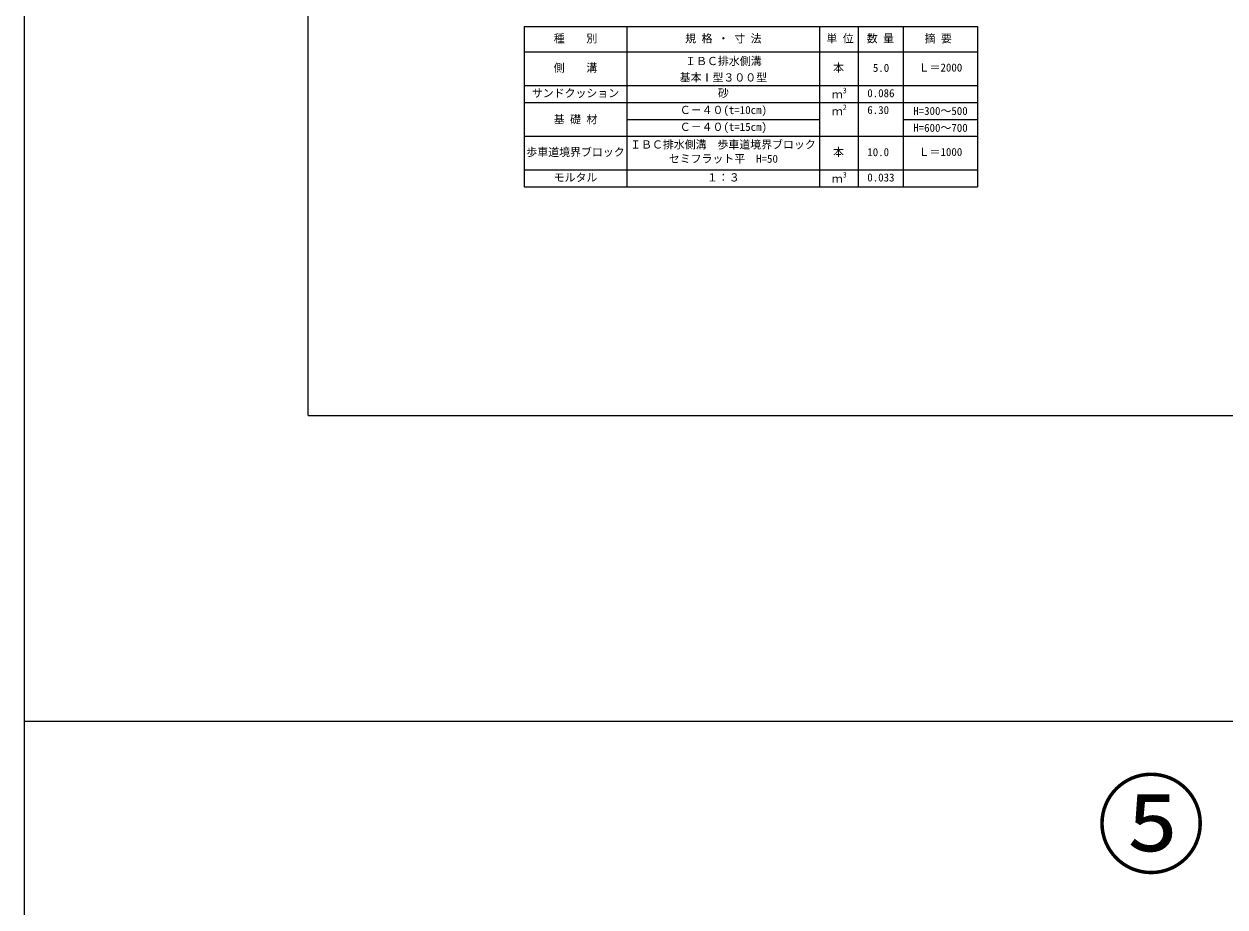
# Model space of a CAD drawing. Units: millimetres at full size; details may follow other scales. Extents: x 6872 to 78201, y -34623 to -7860.
# Drawn here: x 6872 to 12572, y -27235 to -23046 of the extents above; entities that cross this region are included whole.
import ezdxf
from ezdxf.enums import TextEntityAlignment as Align

# ---------------------------------------------------------------- set-up
doc = ezdxf.new("R2010")
doc.units = ezdxf.units.MM
doc.header["$LTSCALE"] = 16
for name, color, linetype, lineweight in [('0_2', 7, 'Continuous', 20), ('図枠', 1, 'Continuous', 20), ('枠', 5, 'Continuous', 5)]:
    doc.layers.add(name, color=color, linetype=linetype, lineweight=lineweight)
doc.styles.add('ＭＳ ゴシック', font='')
doc.styles.get('ＭＳ ゴシック').set_extended_font_data('MS Gothic')

msp = doc.modelspace()

# ---------------------------------------------------------------- linework, layer by layer
at = {"layer": '0_2'}
for p, q in [((9245.09, -23058.44), (11396.37, -23058.44)), ((9245.09, -23058.44), (9245.09, -23818.44)), ((9733.88, -23818.44), (9733.88, -23058.44)), ((10648.52, -23818.44), (10648.52, -23058.44)), ((10833.08, -23818.44), (10833.08, -23058.44)), ((11046.37, -23818.44), (11046.37, -23058.44)), ((11396.37, -23058.44), (11396.37, -23818.44)), ((9245.09, -23178.44), (11396.37, -23178.44)), ((9245.09, -23338.44), (11396.37, -23338.44)), ((9245.09, -23418.44), (11396.37, -23418.44)), ((9733.88, -23498.44), (10648.52, -23498.44)), ((11046.37, -23498.44), (11396.37, -23498.44)), ((9245.09, -23578.44), (11396.37, -23578.44)), ((9245.09, -23738.44), (11396.37, -23738.44)), ((9245.09, -23818.44), (11396.37, -23818.44))]:
    msp.add_line(p, q, dxfattribs=at)
at = {"layer": '図枠'}
for p, q in [((6872.3, -7859.66), (6872.3, -34622.81)), ((6872.3, -26353.74), (28267.39, -26353.74))]:
    msp.add_line(p, q, dxfattribs=at)
at = {"layer": '枠', "lineweight": 20}
for q in [(8221.07, -19388.53), (16221.07, -24902.82)]:
    msp.add_line((8221.07, -24902.82), q, dxfattribs=at)

# ---------------------------------------------------------------- texts
at = {"layer": '0_2', "style": 'ＭＳ ゴシック'}
for s, p in [('種 \u3000 別', (9489.49, -23145.16)), ('規 格 ・ 寸 法', (10191.2, -23145.16)), ('側    溝', (9489.49, -23284.3)), ('ＩＢＣ排水側溝', (10191.2, -23252.37)), ('Ｌ＝2000', (11221.37, -23283.01)), ('サンドクッション', (9489.49, -23404.49)), ('砂', (10191.2, -23404.49)), ('Ｃ－４０(t=10cm)', (10191.2, -23484.49)), ('Ｃ－４０(t=15cm)', (10191.2, -23564.49)), ('ＩＢＣ排水側溝\u3000歩車道境界ブロック', (10189.1, -23648.37)), ('歩車道境界ブロック', (9489.49, -23684.3)), ('Ｌ＝1000', (11221.37, -23683.49)), ('セミフラット平  H=50', (10191.2, -23715.64)), ('モルタル', (9489.49, -23804.49)), ('１：３', (10191.2, -23804.49))]:
    msp.add_text(s, height=37.98, dxfattribs=at).set_placement(p, align=Align.BOTTOM_CENTER)
for s, height, p in [('単 位', 37.98, (10680.16, -23145.16)), ('数 量', 37.98, (10871.41, -23145.16)), ('摘 要', 37.98, (11146.24, -23145.16)), ('本', 37.98, (10711.91, -23284.3)), (' 5.0  ', 37.98, (10874.76, -23284.3)), ('3', 26.58, (10757.64, -23382.57)), (' 0.086', 37.98, (10848.3, -23404.49)), ('ｍ', 37.98, (10705.84, -23410.57)), ('ｍ', 37.98, (10705.84, -23490.57)), ('2', 26.58, (10757.64, -23462.57)), (' 6.30', 37.98, (10848.3, -23484.49)), ('本', 37.98, (10711.91, -23684.3)), (' 10.0 ', 37.98, (10848.3, -23684.3)), ('3', 26.58, (10757.64, -23782.57)), (' 0.033', 37.98, (10848.3, -23804.49)), ('ｍ', 37.98, (10705.84, -23810.57))]:
    msp.add_text(s, height=height, dxfattribs=at).set_placement(p, align=Align.BOTTOM_LEFT)
for s, p in [('基本Ⅰ型３００型', (10191.2, -23299.91)), ('基 礎 材', (9489.49, -23498.44)), ('H=300～500', (11221.37, -23458.44)), ('H=600～700', (11221.37, -23538.44))]:
    msp.add_text(s, height=37.98, dxfattribs=at).set_placement(p, align=Align.MIDDLE_CENTER)
at = {"layer": '0_2', "color": 1, "style": 'ＭＳ ゴシック'}
msp.add_text('⑤', height=379.8, dxfattribs=at).set_placement((12221.07, -27149.09), align=Align.BOTTOM_CENTER)

doc.saveas('drawing.dxf')
